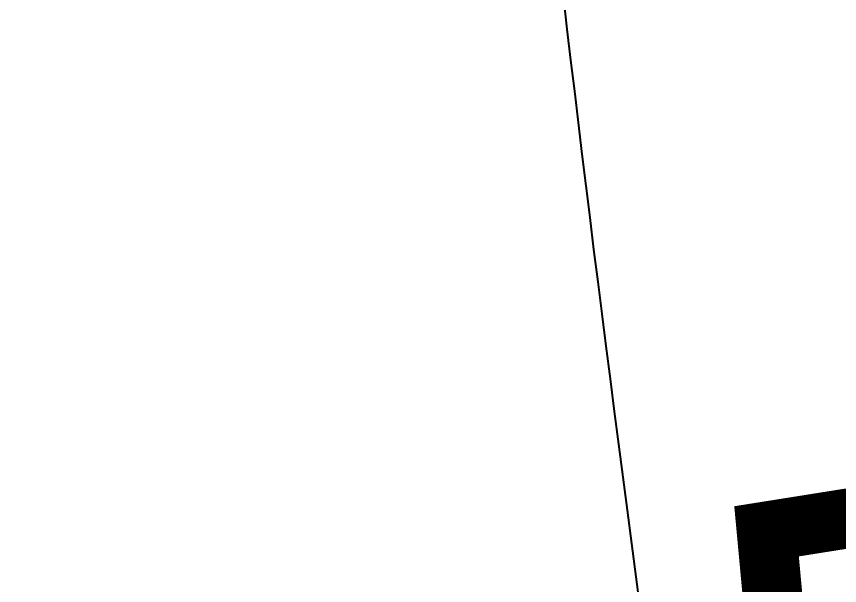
# Model space of a CAD drawing. Header units: metres. Extents: x 561401 to 594056, y 8460144 to 8508504.
# Drawn here: x 572876.653 to 572879.413, y 8476510.963 to 8476512.87 of the extents above; entities that cross this region are included whole.
import ezdxf

# ---------------------------------------------------------------- set-up
doc = ezdxf.new("R2010")
doc.units = ezdxf.units.M
for name, color, linetype in [('1.1. VIA EXISTENTE', 252, 'Continuous'), ('1.2. AFECTADOS BASE GRAFICA ESTATAL NO INSCRITO', 30, 'Continuous'), ('1.2. AFECTADOS BASE GRAFICA SUNARP', 150, 'Continuous')]:
    doc.layers.add(name, color=color, linetype=linetype)

msp = doc.modelspace()

# ---------------------------------------------------------------- linework, layer by layer
at = {"layer": '1.1. VIA EXISTENTE', "color": 253, "linetype": 'Continuous', "lineweight": 40, "ltscale": 0.2, "true_color": 0x84a4a6}
msp.add_lwpolyline([(572878.7462, 8476510.8806), (572878.7312, 8476510.9925), (572878.7164, 8476511.1041), (572878.7017, 8476511.2152), (572878.6872, 8476511.326), (572878.6728, 8476511.4363), (572878.6585, 8476511.5462), (572878.6445, 8476511.6556), (572878.6305, 8476511.7646), (572878.6168, 8476511.8731), (572878.6032, 8476511.9812), (572878.5897, 8476512.0888), (572878.5765, 8476512.1959), (572878.5633, 8476512.3025), (572878.5504, 8476512.4086), (572878.5376, 8476512.5142), (572878.525, 8476512.6192), (572878.5125, 8476512.7237), (572878.5002, 8476512.8277), (572878.4881, 8476512.9312)], dxfattribs=at)
at = {"layer": '1.2. AFECTADOS BASE GRAFICA ESTATAL NO INSCRITO', "color": 64, "linetype": 'Continuous', "lineweight": -3, "const_width": 0.2}
msp.add_lwpolyline([(572907.3548, 8476517.5263), (572888.3527, 8476512.6045), (572879.1683, 8476511.1445), (572879.6123, 8476506.3761), (572879.6123, 8476506.3761), (572873.4103, 8476501.8288), (572863.7859, 8476499.7951), (572863.445, 8476486.8863), (572870.593, 8476466.668), (572882.6855, 8476471.7497), (572889.2656, 8476468.1525), (572889.9345, 8476462.5713), (572889.9728, 8476457.6409), (572889.4782, 8476453.2929), (572888.6823, 8476450.2088), (572887.5523, 8476445.5199), (572885.6099, 8476441.3885)], dxfattribs=at)
at = {"layer": '1.2. AFECTADOS BASE GRAFICA SUNARP', "color": 64, "linetype": 'Continuous', "lineweight": -3, "const_width": 0.2}
msp.add_lwpolyline([(572455.0459, 8476410.5333), (572492.1588, 8476410.4299), (572529.2716, 8476410.3264), (572603.4973, 8476410.1192), (572640.6101, 8476410.0155), (572677.7229, 8476409.9118), (572714.9389, 8476446.6865), (572752.0518, 8476446.5826), (572789.1647, 8476446.4788), (572863.4939, 8476483.1493), (572864.4368, 8476484.081), (572863.445, 8476486.8863), (572863.7859, 8476499.7951), (572873.4103, 8476501.8288), (572879.6123, 8476506.3761), (572879.1683, 8476511.1445), (572888.3527, 8476512.6045), (572895.0615, 8476514.3422), (572900.7102, 8476519.9238), (572937.8232, 8476519.8198), (572975.1432, 8476593.4729), (572975.3502, 8476667.2303), (572975.8677, 8476851.6249)], dxfattribs=at)

doc.saveas('drawing.dxf')
